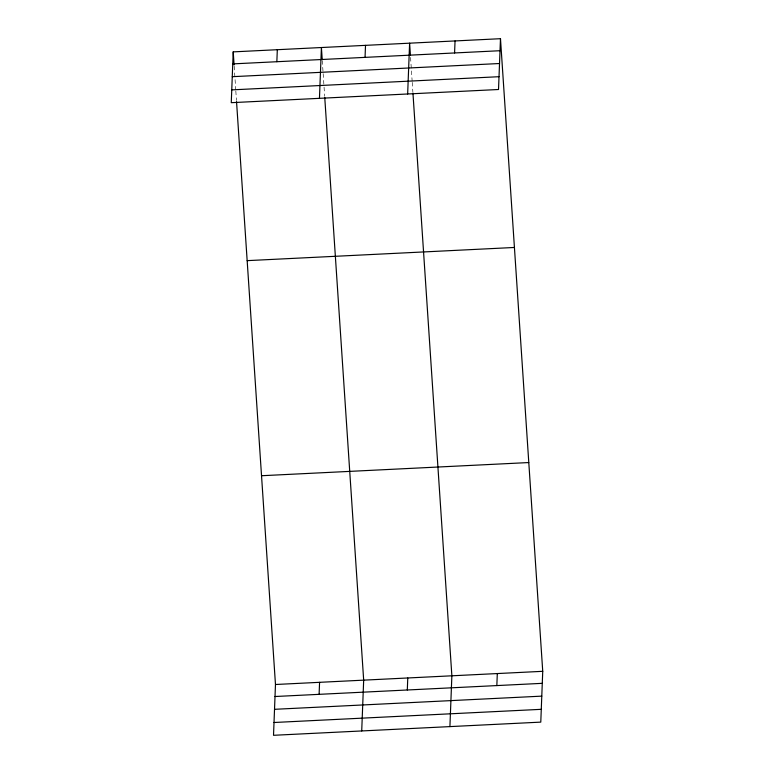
<?xml version="1.0" encoding="UTF-8"?>
<svg xmlns="http://www.w3.org/2000/svg" width="774" height="774" viewBox="0 0 774 774"><rect width="100%" height="100%" fill="white"/><g stroke="black" fill="none" stroke-linecap="round" stroke-linejoin="round"><path stroke-width="0.58" stroke-dasharray="3.87 2.9" d="M410.559 57.411L412.145 81.135M412.223 82.325L412.861 91.816M322.284 60.575L323.077 72.437M323.155 73.627L324.664 96.16M234.164 66.109L235.751 89.832M235.828 91.022L236.467 100.514"/><path stroke-width="1.16" d="M233.216 51.877L231.262 102.681L498.524 89.503L500.478 38.7L233.216 51.877L234.087 64.929M276.85 61.717L277.315 49.7M236.544 101.694L275.476 684.497L273.522 735.3L540.784 722.123L542.738 671.319L500.478 38.7M319.459 98.337L321.413 47.533L322.207 59.395M319.111 694.336L319.575 682.32M365.047 57.373L365.512 45.356M361.719 730.946L363.674 680.143L324.741 97.35M407.656 93.983L409.61 43.18L410.404 55.041M407.308 689.982L407.772 677.976M454.58 52.951L455.044 40.945M449.917 726.602L451.871 675.799L412.939 92.996M496.84 685.571L497.305 673.554M232.751 63.894L500.014 50.716M232.258 76.694L499.53 63.516M231.755 89.881L499.017 76.703M247.158 260.644L514.42 247.467M261.525 475.729L528.787 462.552M275.476 684.497L542.738 671.319M275.012 696.513L542.274 683.336M274.518 709.313L541.781 696.136M274.015 722.5L541.278 709.323"/></g></svg>
